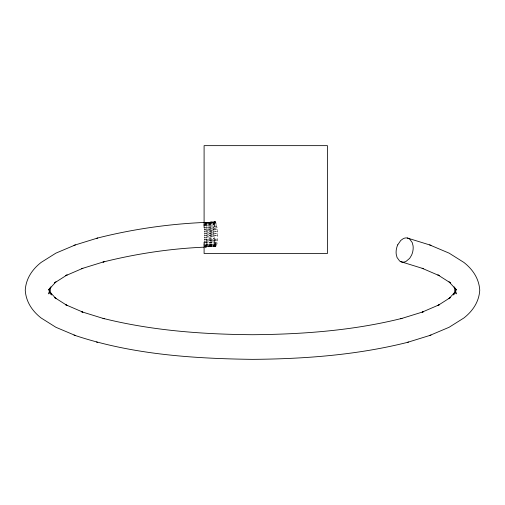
<?xml version="1.0" encoding="UTF-8"?>
<svg xmlns="http://www.w3.org/2000/svg" width="505" height="505" viewBox="0 0 505 505"><rect width="100%" height="100%" fill="white"/><g stroke="black" fill="none" stroke-linecap="round" stroke-linejoin="round"><path stroke-width="0.38" stroke-dasharray="2.52 1.89" d="M205.169 231.959L213.868 230.93L214.423 223.431L214.896 222.036L215.465 221.821C218.103 229.39 218.659 238.726 216.342 246.389L204.62 247.109M204.462 233.96L213.893 232.83L213.868 230.93L204.418 231.031M204.462 235.898L213.962 234.768L213.893 232.83L204.462 233.43M204.437 237.817L214.07 236.681L213.962 234.768L205.194 235.324M204.392 239.667L214.227 238.537L214.07 236.681L204.449 237.293M204.323 241.396L214.423 240.279L215.174 244.439L216.342 246.389L204.531 247.078M204.235 242.968L214.644 241.87L204.266 242.526M204.153 225.552L214.227 224.529L204.121 225.167M204.146 224.403L214.423 223.431L204.184 224.075M204.273 223.494L214.644 222.591L204.31 223.248M204.998 246.528L216.866 245.575L205.15 246.32M204.405 222.863L214.896 222.036L204.449 222.699M204.544 222.528L215.174 221.777L204.588 222.446M204.765 246.97L216.613 246.131L204.815 246.882M204.733 222.503L215.465 221.821L204.689 222.484M204.91 222.857L215.755 222.168L204.828 222.743M204.317 228.014L213.962 227.401L204.291 227.585M204.386 229.706L213.893 229.106L204.367 229.238M204.405 239.155L214.227 238.537L214.423 240.279L204.348 240.917M204.134 245.14L215.174 244.439L204.096 244.755M204.254 246.068L215.465 245.361L204.216 245.758M204.392 246.718L215.755 245.998L204.348 246.497M204.481 246.951L216.052 246.345M206.943 234.074L206.936 234.737L217.554 233.398L206.943 234.074M206.93 236.012L206.898 236.675L217.623 235.336L206.93 236.012M206.747 239.111L206.696 239.755L217.623 239.061L206.747 239.111M206.558 240.86L206.488 241.466L217.554 240.765L206.558 240.86M206.311 242.457L206.109 243.498L217.44 242.299L206.311 242.457M205.901 244.357L205.775 244.761L217.289 243.637L205.901 244.357M205.541 245.468L205.402 245.777L217.093 244.736L205.541 245.468M217.44 231.486L206.905 232.805L206.892 232.155L217.44 231.486M217.289 229.63L206.81 230.924L206.766 230.299L217.289 229.63M217.093 227.888L206.646 229.137L206.583 228.557L217.093 227.888M216.866 226.297L206.419 227.496L206.343 226.966L216.866 226.297M216.613 224.895L206.141 226.032L205.933 225.186L216.613 224.895M216.052 222.806L205.188 223.279L216.052 222.806M216.342 223.728L205.579 224.1L216.342 223.728"/><path stroke-width="0.76" d="M204.462 235.898L204.462 235.368M204.437 237.817L204.449 237.293M204.392 239.667L204.405 239.155M204.323 241.396L204.348 240.917M204.235 242.968L204.266 242.526M49.376 290.829L48.834 293.891L50.923 286.878M204.146 224.403L204.184 224.075M455.327 289.333L453.66 294.939L454.134 293.809M397.725 244.849L400.762 240.437L403.306 238.612A11.615 8.036 -75.8 0 1 409.669 239.061L412.257 242.608L413.084 245.935A12.675 8.768 -75.8 0 1 411.556 255.202L409.669 258.339L405.982 261.439A11.615 8.036 -75.8 0 1 399.619 260.997L397.025 257.449L396.198 254.122A12.675 8.768 -75.8 0 1 397.725 244.849M50.626 287.175L48.429 290.097L55.998 281.771M454.55 292.54L449.002 298.644L450.372 297.546L437.879 305.512L439.318 304.73L422.13 312.14L423.55 311.699L400.762 318.75L401.999 318.358C353.184 330.579 302.691 334.329 252.5 334.714C202.309 334.329 151.816 330.579 103.001 318.358L104.238 318.75L81.45 311.699L82.87 312.14L65.682 304.73L67.121 305.512L54.628 297.546L55.998 298.644L50.45 292.54M55.544 282.137L54.628 282.869L67.121 274.903L65.682 275.686L82.87 268.275L81.45 268.717L104.238 261.666L103.001 262.057C136.053 253.769 169.857 248.662 203.906 247.179M75.409 244.893L55.897 253.138L41.113 262.43C32.181 269.43 25.963 278.678 25.25 290.205C25.963 301.738 32.181 310.985 41.113 317.986L55.897 327.278L75.409 335.522M429.591 335.522L449.103 327.278L463.887 317.986C472.819 310.985 479.037 301.738 479.75 290.205C479.037 278.678 472.819 269.43 463.887 262.43L449.103 253.138L429.591 244.893M96.48 238.385L97.718 238C132.714 229.182 168.531 223.993 204.588 222.446M73.989 335.074C131.313 354.403 192.411 358.594 252.5 359.352C304.464 358.954 356.745 355.072 407.283 342.415L408.52 342.03M73.989 245.342L97.718 238M407.283 342.415L431.011 335.074M407.283 238L431.011 245.342M400.762 261.666L423.55 268.717L422.13 268.275L439.318 275.686L437.879 274.903L450.372 282.869L449.456 282.137M96.48 342.03L97.718 342.415M449.002 281.771L456.57 290.097L454.374 287.175M50.866 293.809L51.34 294.939L49.673 289.333M454.077 286.878L456.166 293.891L455.624 290.829M204.096 244.755L204.134 245.14M204.121 225.167L204.153 225.552M204.291 227.585L204.317 228.014M204.367 229.238L204.386 229.706M204.418 231.031L204.443 232.048M204.462 233.43L204.462 233.96M204.096 227.515L204.096 145.648L327.448 145.648L327.448 253.491L204.096 253.491L204.096 242.469"/></g></svg>
